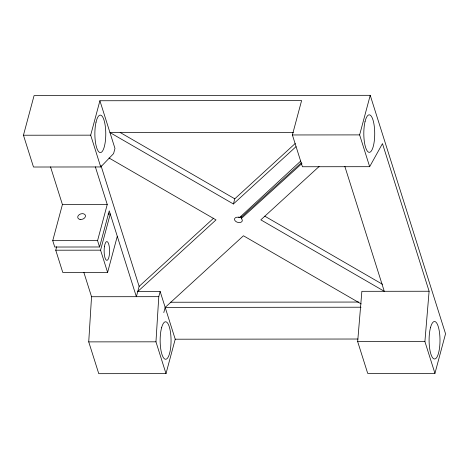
<?xml version="1.0" encoding="UTF-8"?>
<svg xmlns="http://www.w3.org/2000/svg" width="469" height="469" viewBox="0 0 469 469"><rect width="100%" height="100%" fill="white"/><g stroke="black" fill="none" stroke-linecap="round" stroke-linejoin="round"><path stroke-width="0.7" d="M109.019 157.989L216.01 219.897L137.751 291.53L160.163 291.513L175.224 339.204L166.003 373.611L98.771 373.682L88.729 341.883L91.543 296.736L83.869 272.436M166.003 373.611L155.96 341.819L158.78 296.672L160.163 291.513M357.671 341.62L361.869 291.313L429.106 291.243L424.902 341.555L434.945 373.347L367.714 373.412L357.671 341.62L424.902 341.555M429.106 291.243L382.475 143.614L369.672 166.688L302.435 166.753L292.392 134.961L301.614 100.548L99.909 100.747L114.969 148.439L113.586 153.603L100.729 166.952L33.492 167.023L23.45 135.224L34.055 95.653L370.229 95.318L445.55 333.776L434.945 373.347M100.993 165.633L139.135 286.371L136.368 296.695L109.254 210.851L99.569 246.981L54.744 247.028L52.739 240.667L62.418 204.537L50.535 166.905M117.285 236.288L107.606 272.419L62.782 272.466L55.752 250.206L56.679 246.735M100.729 166.952L90.687 135.16L99.909 100.747M99.569 246.981L97.564 240.626L107.243 204.49L95.359 166.864M107.606 272.419L100.571 250.165L110.256 214.028L108.087 214.034M163.798 312.571L165.182 307.406L243.44 235.772L361.189 303.912M293.383 132.358L109.951 132.539L233.398 203.98L234.781 198.815L295.23 143.485M300.752 161.025L239.583 217.534A3.981 2.585 15 0 0 234.518 219.41A3.981 2.585 15 0 0 239.923 222.535A3.981 2.585 15 0 0 241.289 218.519L241.752 216.801L301.356 162.737M369.672 166.688L359.629 134.896L370.229 95.318M139.135 286.371L213.612 218.196M233.398 203.98L296.003 146.668M319.119 166.495L260.828 219.855L384.281 291.29L344.821 166.36M241.289 218.519L301.977 163.476M23.45 135.224L90.687 135.16M292.392 134.961L359.629 134.896M62.418 204.537L107.243 204.49M52.739 240.667L97.564 240.626M55.752 250.206L100.571 250.165M91.543 296.736L158.78 296.672M170.218 302.241L358.773 302.054M165.182 307.406L361.042 307.213M175.224 339.204L357.929 339.023M88.729 341.883L155.96 341.819M120.193 132.51L234.781 198.815M264.745 216.156L382.499 284.296M240.972 216.238L241.752 216.801M241.611 217.323A3.981 2.585 15 0 1 238.639 217.053M430.519 327.526A18.742 5.452 89.9 0 0 433.35 358.521A18.742 5.452 89.9 0 0 439.74 334.684A18.742 5.452 89.9 0 0 430.519 327.526M365.046 121.629A18.742 5.452 89.9 0 0 368.364 152.062A18.742 5.452 89.9 0 0 374.368 127.064A18.742 5.452 89.9 0 0 365.046 121.629M161.576 327.796A18.742 5.452 89.9 0 0 164.408 358.791A18.742 5.452 89.9 0 0 170.798 334.948A18.742 5.452 89.9 0 0 161.576 327.796M96.045 122.151A18.742 5.452 89.9 0 0 99.516 152.378A18.742 5.452 89.9 0 0 105.39 127.023A18.742 5.452 89.9 0 0 96.045 122.151M104.493 246.254A9.368 2.726 89.9 0 0 106.856 260.336A9.368 2.726 89.9 0 0 109.218 246.307A9.368 2.726 89.9 0 0 104.493 246.254M80.076 219.433A3.981 2.796 -17.5 0 0 85.464 215.634A3.981 2.796 -17.5 0 0 79.267 214.632A3.981 2.796 -17.5 0 0 80.076 219.433"/></g></svg>
